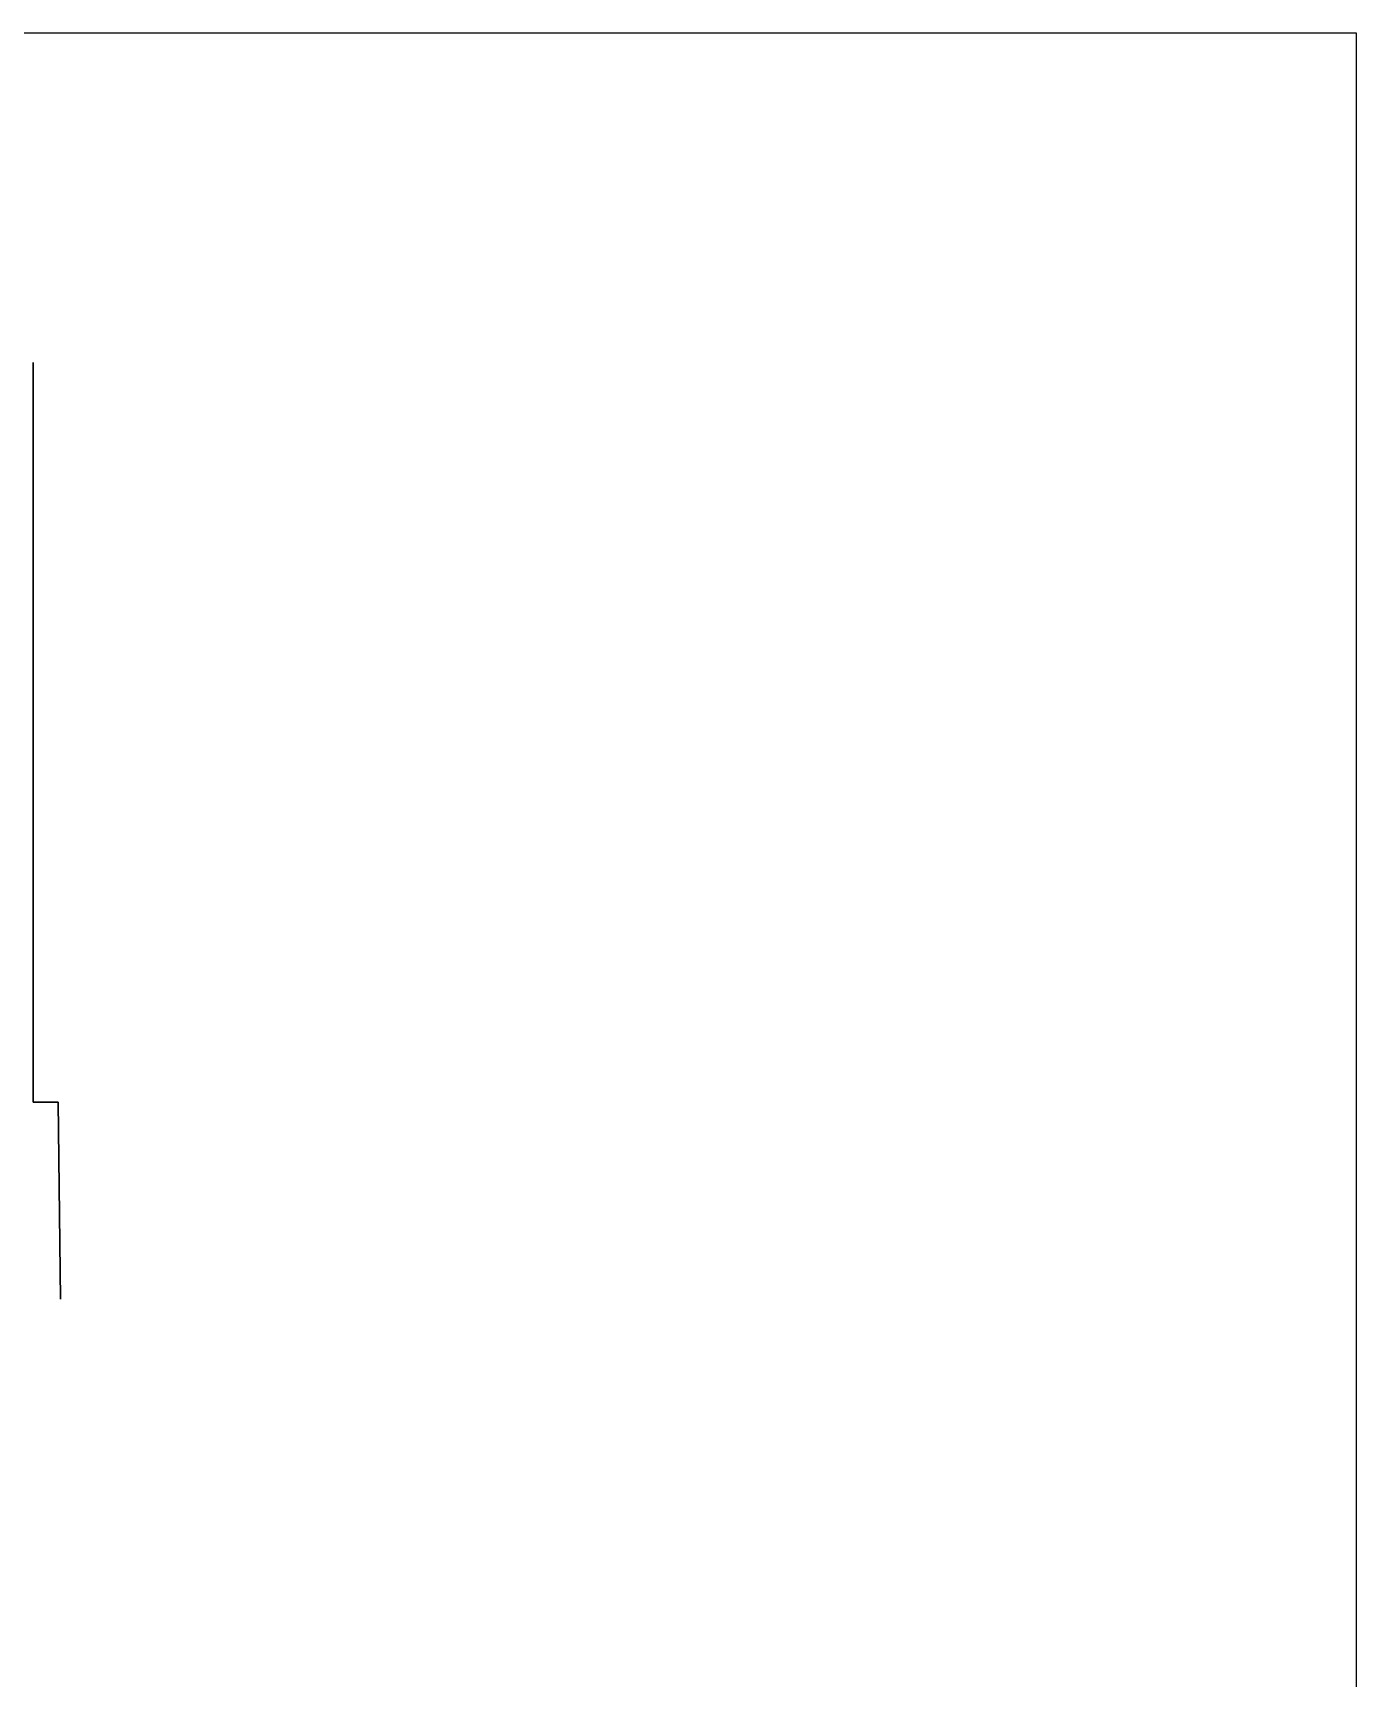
# Model space of a CAD drawing. Header units: inches. Extents: x -190799 to -189704, y -49100 to -46985.
# Drawn here: x -189962.7 to -189704.3, y -47306.4 to -46985.1 of the extents above; entities that cross this region are included whole.
import ezdxf

# ---------------------------------------------------------------- set-up
doc = ezdxf.new("R2010")
doc.units = ezdxf.units.IN
doc.header["$LTSCALE"] = 25
doc.header["$MEASUREMENT"] = 0
doc.layers.add('PP-OUTER ', color=3, linetype='Continuous')
doc.layers.add('PP-WALL', color=7, linetype='Continuous', lineweight=30)

msp = doc.modelspace()

# ---------------------------------------------------------------- linework, layer by layer
at = {"layer": 'PP-OUTER ', "color": 3, "ltscale": 30}
msp.add_lwpolyline([(-190798.6523, -46985.1435), (-189704.2726, -46985.1435), (-189704.2726, -49099.8042), (-190798.6523, -49099.8042)], close=True, dxfattribs=at)
at = {"layer": 'PP-WALL', "ltscale": 10}
for p, q in [((-189962.6506, -47049.5029), (-189962.6506, -47193.918)), ((-189962.6506, -47049.5029), (-189962.6506, -47193.918)), ((-189962.6506, -47193.918), (-189957.8078, -47193.918)), ((-189962.6506, -47193.918), (-189957.8078, -47193.918)), ((-189957.8078, -47193.918), (-189957.3078, -47232.418)), ((-189957.8078, -47193.918), (-189957.3078, -47232.418))]:
    msp.add_line(p, q, dxfattribs=at)

doc.saveas('drawing.dxf')
